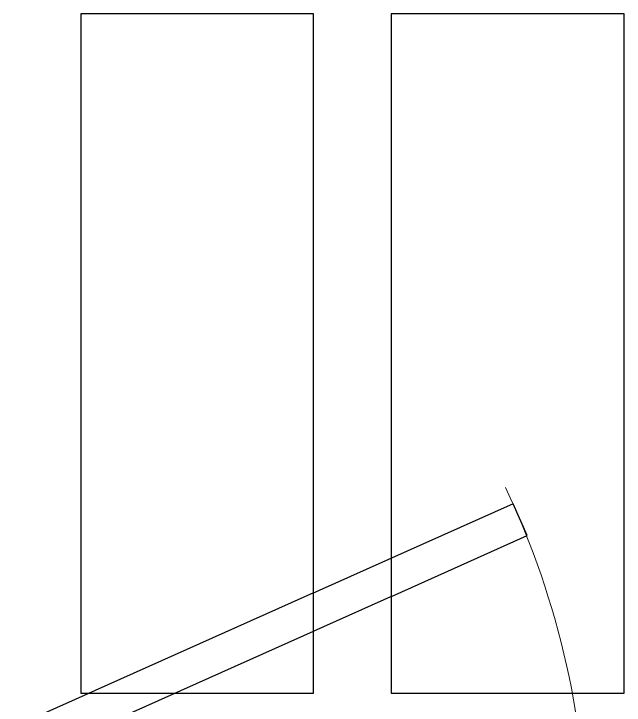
# Model space of a CAD drawing. Header units: millimetres. Extents: x -853432 to -773672, y -18171 to 22484.
# Drawn here: x -827919 to -827132, y -3687 to -2796 of the extents above; entities that cross this region are included whole.
import ezdxf
from ezdxf.xclip import XClip

# ---------------------------------------------------------------- set-up
doc = ezdxf.new("R2010")
doc.units = ezdxf.units.MM
doc.header["$XCLIPFRAME"] = 0
doc.layers.add('000 - WIPEOUT', color=250, linetype='Continuous')
doc.layers.add('A11_ALU.SOLID SHEET', color=2, linetype='Continuous')
doc.layers.add('A-DOOR-E', color=2, linetype='Continuous', lineweight=25)
doc.layers.add('A-DOOR-OPNG', color=2, linetype='Continuous', lineweight=9)

# ---------------------------------------------------------------- blocks, each defined once
blk = doc.blocks.new('DPA_AC-SG-PI - A1_1200x1300 mm-9434757-4251-01 ENLARGED CONCOURSE LEVEL - REFLECTED CEILING PLAN - SHEET 2')
at = {"layer": 'A-DOOR-E'}
for p, q in [((504.45, 493.42), (-575, 11.13)), ((522.81, 452.33), (504.45, 493.42)), ((-556.64, -29.95), (522.81, 452.33))]:
    blk.add_line(p, q, dxfattribs=at)
at = {"layer": 'A-DOOR-OPNG'}
blk.add_arc((-500, 44.8), 1100, 0, 25.25581, dxfattribs=at)
blk = doc.blocks.new('*U1083')
at = {"color": 3}
for points in [[(-437.5, -5450), (437.5, -5450), (437.5, -5750), (-437.5, -5750)], [(-437.5, -5850), (437.5, -5850), (437.5, -6150), (-437.5, -6150)]]:
    blk.add_wipeout(points, dxfattribs=at).dxf.layer = '000 - WIPEOUT'
at = {"layer": 'A11_ALU.SOLID SHEET', "color": 0, "linetype": 'ByBlock'}
for points in [[(-437.5, -5750), (437.5, -5750), (437.5, -5450), (-437.5, -5450)], [(-437.5, -6150), (437.5, -6150), (437.5, -5850), (-437.5, -5850)]]:
    blk.add_lwpolyline(points, close=True, dxfattribs=at)
blk = doc.blocks.new('*U1213')
at = {"layer": 'A11_ALU.SOLID SHEET', "color": 0, "linetype": 'ByBlock', "rotation": 90}
blk.add_blockref('*U1083', (-88600, -6813), dxfattribs=at)

msp = doc.modelspace()

# ---------------------------------------------------------------- block references
at = {"layer": 'A11_ALU.SOLID SHEET'}
ref = msp.add_blockref('*U1213', (-744682.37, 3579.02), dxfattribs=at)
XClip(ref).set_block_clipping_path([(-104690.1238047112, -9620.0029952966), (-34092.6543255156, 14392.9971737705)])

# ---------------------------------------------------------------- next in the draw order: block references
at = {"layer": 'A-DOOR-E'}
msp.add_blockref('DPA_AC-SG-PI - A1_1200x1300 mm-9434757-4251-01 ENLARGED CONCOURSE LEVEL - REFLECTED CEILING PLAN - SHEET 2', (-827780, -3920.98), dxfattribs=at)

doc.saveas('drawing.dxf')
